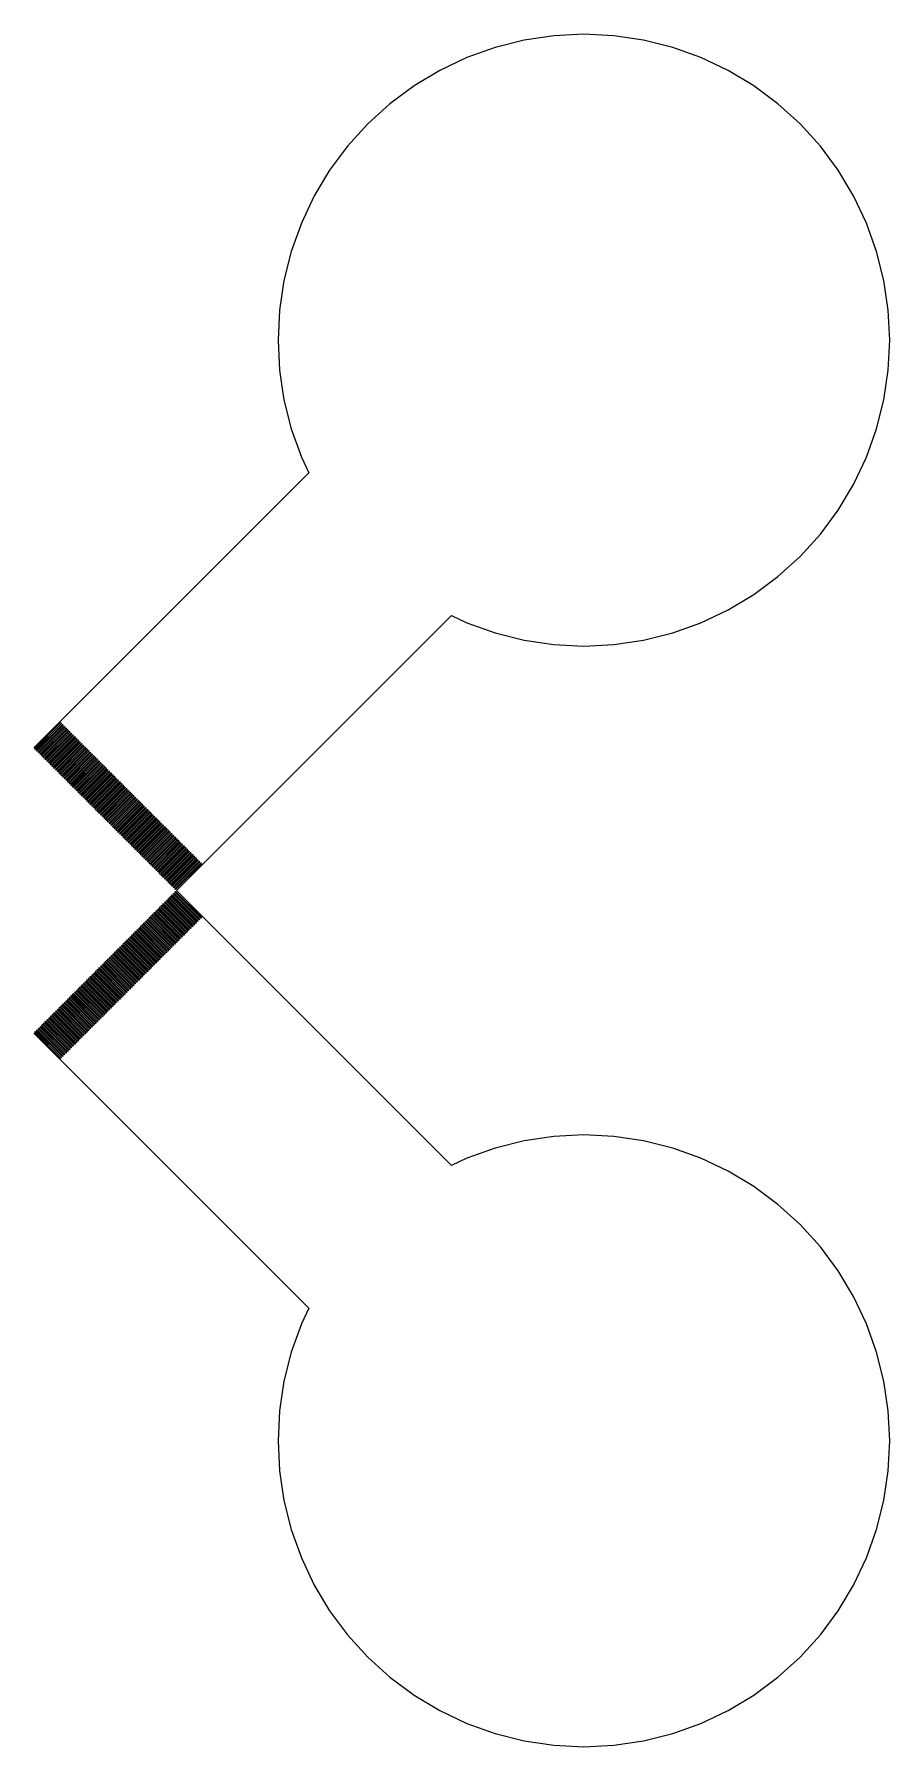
# Model space of a CAD drawing. Extents: x -73 to 181, y -8 to 80.
# Drawn here: x 9 to 16, y 2 to 16 of the extents above; entities that cross this region are included whole.
import ezdxf

# ---------------------------------------------------------------- set-up
doc = ezdxf.new("R2010")
doc.units = 0

msp = doc.modelspace()

# ---------------------------------------------------------------- linework, layer by layer
for p, q in [((13.2521, 15.9851), (13.0095, 15.9491)), ((13.4972, 15.9972), (13.2521, 15.9851)), ((13.7422, 15.9851), (13.4972, 15.9972)), ((13.9849, 15.9491), (13.7422, 15.9851)), ((12.7715, 15.8895), (12.5405, 15.8069)), ((13.0095, 15.9491), (12.7715, 15.8895)), ((14.2229, 15.8895), (13.9849, 15.9491)), ((14.4539, 15.8069), (14.2229, 15.8895)), ((12.3187, 15.702), (12.1083, 15.5759)), ((12.5405, 15.8069), (12.3187, 15.702)), ((14.6757, 15.702), (14.4539, 15.8069)), ((14.8861, 15.5759), (14.6757, 15.702)), ((12.1083, 15.5759), (11.9112, 15.4297)), ((15.0832, 15.4297), (14.8861, 15.5759)), ((11.9112, 15.4297), (11.7294, 15.265)), ((15.265, 15.265), (15.0832, 15.4297)), ((11.7294, 15.265), (11.5647, 15.0832)), ((15.4297, 15.0832), (15.265, 15.265)), ((11.5647, 15.0832), (11.4185, 14.8861)), ((15.5759, 14.8861), (15.4297, 15.0832)), ((11.4185, 14.8861), (11.2924, 14.6757)), ((15.702, 14.6757), (15.5759, 14.8861)), ((11.2924, 14.6757), (11.1875, 14.4539)), ((15.8069, 14.4539), (15.702, 14.6757)), ((11.1875, 14.4539), (11.1048, 14.2229)), ((15.8895, 14.2229), (15.8069, 14.4539)), ((11.1048, 14.2229), (11.0452, 13.9849)), ((15.9491, 13.9849), (15.8895, 14.2229)), ((11.0452, 13.9849), (11.0092, 13.7422)), ((15.9851, 13.7422), (15.9491, 13.9849)), ((11.0092, 13.7422), (10.9972, 13.4972)), ((15.9972, 13.4972), (15.9851, 13.7422)), ((10.9972, 13.4972), (11.0092, 13.2521)), ((15.9851, 13.2521), (15.9972, 13.4972)), ((11.0092, 13.2521), (11.0452, 13.0094)), ((15.9491, 13.0095), (15.9851, 13.2521)), ((11.0452, 13.0094), (11.1048, 12.7715)), ((15.8895, 12.7715), (15.9491, 13.0095)), ((11.1048, 12.7715), (11.1875, 12.5405)), ((15.8069, 12.5405), (15.8895, 12.7715)), ((11.1875, 12.5405), (11.2473, 12.414)), ((15.702, 12.3187), (15.8069, 12.5405)), ((11.2473, 12.414), (9, 10.1667)), ((15.5759, 12.1083), (15.702, 12.3187)), ((15.4297, 11.9112), (15.5759, 12.1083)), ((15.265, 11.7294), (15.4297, 11.9112)), ((15.0832, 11.5647), (15.265, 11.7294)), ((14.8861, 11.4185), (15.0832, 11.5647)), ((14.6757, 11.2924), (14.8861, 11.4185)), ((10.1667, 9), (12.414, 11.2473)), ((12.414, 11.2473), (12.5405, 11.1875)), ((14.4539, 11.1875), (14.6757, 11.2924)), ((12.5405, 11.1875), (12.7715, 11.1048)), ((12.7715, 11.1048), (13.0094, 11.0452)), ((13.9849, 11.0452), (14.2229, 11.1048)), ((14.2229, 11.1048), (14.4539, 11.1875)), ((13.0094, 11.0452), (13.2521, 11.0092)), ((13.2521, 11.0092), (13.4972, 10.9972)), ((13.4972, 10.9972), (13.7422, 11.0092)), ((13.7422, 11.0092), (13.9849, 11.0452)), ((9.00708, 10.1596), (9.21921, 10.3718)), ((9.22627, 10.3647), (9.01414, 10.1526)), ((9.02121, 10.1455), (9.23334, 10.3576)), ((9.21921, 10.3718), (9.22627, 10.3647)), ((9.23334, 10.3576), (9.24042, 10.3506)), ((9.24042, 10.3506), (9.02829, 10.1384)), ((9.03535, 10.1314), (9.24748, 10.3435)), ((9.25455, 10.3364), (9.04242, 10.1243)), ((9.0495, 10.1172), (9.26163, 10.3293)), ((9.26869, 10.3223), (9.05656, 10.1102)), ((9.06364, 10.1031), (9.27577, 10.3152)), ((9.28284, 10.3081), (9.07071, 10.096)), ((9.07777, 10.0889), (9.2899, 10.3011)), ((9.29698, 10.294), (9.08485, 10.0819)), ((9.09192, 10.0748), (9.30405, 10.2869)), ((9.31113, 10.2799), (9.099, 10.0677)), ((9.10606, 10.0607), (9.31819, 10.2728)), ((9.32527, 10.2657), (9.11314, 10.0536)), ((9.12021, 10.0465), (9.33234, 10.2586)), ((9.33942, 10.2516), (9.12729, 10.0394)), ((9.13435, 10.0324), (9.34648, 10.2445)), ((9.35355, 10.2374), (9.14142, 10.0253)), ((9.1485, 10.0182), (9.36063, 10.2303)), ((9.36769, 10.2233), (9.15556, 10.0112)), ((9.16264, 10.0041), (9.37477, 10.2162)), ((9.24748, 10.3435), (9.25455, 10.3364)), ((9.26163, 10.3293), (9.26869, 10.3223)), ((9.27577, 10.3152), (9.28284, 10.3081)), ((9.2899, 10.3011), (9.29698, 10.294)), ((9.30405, 10.2869), (9.31113, 10.2799)), ((9.31819, 10.2728), (9.32527, 10.2657)), ((9.33234, 10.2586), (9.33942, 10.2516)), ((9.34648, 10.2445), (9.35355, 10.2374)), ((9.36063, 10.2303), (9.36769, 10.2233)), ((9.37477, 10.2162), (9.38184, 10.2091)), ((9.01414, 10.1526), (9.00708, 10.1596)), ((9.02829, 10.1384), (9.02121, 10.1455)), ((9.04242, 10.1243), (9.03535, 10.1314)), ((9.05656, 10.1102), (9.0495, 10.1172)), ((9.07071, 10.096), (9.06364, 10.1031)), ((9.08485, 10.0819), (9.07777, 10.0889)), ((9.38184, 10.2091), (9.16971, 9.99701)), ((9.17677, 9.98994), (9.3889, 10.2021)), ((9.39598, 10.195), (9.18385, 9.98286)), ((9.19092, 9.9758), (9.40305, 10.1879)), ((9.41011, 10.1809), (9.19798, 9.96873)), ((9.20506, 9.96165), (9.41719, 10.1738)), ((9.42426, 10.1667), (9.21213, 9.95459)), ((9.21921, 9.94753), (9.43134, 10.1597)), ((9.4384, 10.1526), (9.22627, 9.94044)), ((9.23335, 9.93338), (9.44548, 10.1455)), ((9.45255, 10.1384), (9.24042, 9.9263)), ((9.2475, 9.91924), (9.45963, 10.1314)), ((9.46669, 10.1243), (9.25456, 9.91216)), ((9.26164, 9.90509), (9.47377, 10.1172)), ((9.48083, 10.1101), (9.26871, 9.89801)), ((9.27577, 9.89095), (9.4879, 10.1031)), ((9.49498, 10.096), (9.28285, 9.88387)), ((9.28992, 9.8768), (9.50204, 10.0889)), ((9.50911, 10.0819), (9.29698, 9.86974)), ((9.3889, 10.2021), (9.39598, 10.195)), ((9.40305, 10.1879), (9.41011, 10.1809)), ((9.41719, 10.1738), (9.42426, 10.1667)), ((9.43134, 10.1597), (9.4384, 10.1526)), ((9.44548, 10.1455), (9.45255, 10.1384)), ((9.45963, 10.1314), (9.46669, 10.1243)), ((9.47377, 10.1172), (9.48083, 10.1101)), ((9.4879, 10.1031), (9.49498, 10.096)), ((9.50204, 10.0889), (9.50911, 10.0819)), ((9.099, 10.0677), (9.09192, 10.0748)), ((9.11314, 10.0536), (9.10606, 10.0607)), ((9.12729, 10.0394), (9.12021, 10.0465)), ((9.14142, 10.0253), (9.13435, 10.0324)), ((9.15556, 10.0112), (9.1485, 10.0182)), ((9.16971, 9.99701), (9.16264, 10.0041)), ((9.18385, 9.98286), (9.17677, 9.98994)), ((9.19798, 9.96873), (9.19092, 9.9758)), ((9.21213, 9.95459), (9.20506, 9.96165)), ((9.22627, 9.94044), (9.21921, 9.94753)), ((9.30406, 9.86266), (9.51619, 10.0748)), ((9.52325, 10.0677), (9.31113, 9.85559)), ((9.31819, 9.84853), (9.53032, 10.0607)), ((9.5374, 10.0536), (9.32527, 9.84145)), ((9.33234, 9.83438), (9.54446, 10.0465)), ((9.55154, 10.0394), (9.33942, 9.8273)), ((9.34648, 9.82024), (9.55861, 10.0324)), ((9.56567, 10.0253), (9.35355, 9.81317)), ((9.36063, 9.80609), (9.57275, 10.0182)), ((9.57982, 10.0112), (9.36769, 9.79903)), ((9.37477, 9.79196), (9.5869, 10.0041)), ((9.59396, 9.99701), (9.38184, 9.78488)), ((9.38892, 9.77782), (9.60104, 9.98994)), ((9.60811, 9.98286), (9.39598, 9.77074)), ((9.40306, 9.76367), (9.61519, 9.9758)), ((9.62225, 9.96872), (9.41013, 9.75659)), ((9.41721, 9.74953), (9.62933, 9.96165)), ((9.6364, 9.95457), (9.42427, 9.74245)), ((9.43134, 9.73538), (9.64346, 9.94751)), ((9.65054, 9.94043), (9.43842, 9.7283)), ((9.51619, 10.0748), (9.52325, 10.0677)), ((9.53032, 10.0607), (9.5374, 10.0536)), ((9.54446, 10.0465), (9.55154, 10.0394)), ((9.55861, 10.0324), (9.56567, 10.0253)), ((9.57275, 10.0182), (9.57982, 10.0112)), ((9.5869, 10.0041), (9.59396, 9.99701)), ((9.60104, 9.98994), (9.60811, 9.98286)), ((9.61519, 9.9758), (9.62225, 9.96872)), ((9.62933, 9.96165), (9.6364, 9.95457)), ((9.64346, 9.94751), (9.65054, 9.94043)), ((9.24042, 9.9263), (9.23335, 9.93338)), ((9.25456, 9.91216), (9.2475, 9.91924)), ((9.26871, 9.89801), (9.26164, 9.90509)), ((9.28285, 9.88387), (9.27577, 9.89095)), ((9.29698, 9.86974), (9.28992, 9.8768)), ((9.31113, 9.85559), (9.30406, 9.86266)), ((9.32527, 9.84145), (9.31819, 9.84853)), ((9.33942, 9.8273), (9.33234, 9.83438)), ((9.35355, 9.81317), (9.34648, 9.82024)), ((9.36769, 9.79903), (9.36063, 9.80609)), ((9.44548, 9.72124), (9.65761, 9.93336)), ((9.66467, 9.9263), (9.45255, 9.71417)), ((9.45963, 9.70709), (9.67175, 9.91922)), ((9.67882, 9.91216), (9.46669, 9.70003)), ((9.47375, 9.69296), (9.68588, 9.90509)), ((9.69296, 9.89801), (9.48083, 9.68588)), ((9.4879, 9.67882), (9.70003, 9.89095)), ((9.70709, 9.88388), (9.49496, 9.67175)), ((9.50204, 9.66467), (9.71417, 9.8768)), ((9.72124, 9.86974), (9.50911, 9.65761)), ((9.51619, 9.65053), (9.72832, 9.86266)), ((9.73538, 9.85559), (9.52325, 9.64346)), ((9.53033, 9.63638), (9.74246, 9.84851)), ((9.74954, 9.84145), (9.53741, 9.62932)), ((9.54448, 9.62224), (9.75661, 9.83437)), ((9.76367, 9.8273), (9.55154, 9.61517)), ((9.55862, 9.60809), (9.77075, 9.82022)), ((9.77782, 9.81316), (9.56569, 9.60103)), ((9.57275, 9.59396), (9.78488, 9.80609)), ((9.79196, 9.79901), (9.57983, 9.58688)), ((9.65761, 9.93336), (9.66467, 9.9263)), ((9.67175, 9.91922), (9.67882, 9.91216)), ((9.68588, 9.90509), (9.69296, 9.89801)), ((9.70003, 9.89095), (9.70709, 9.88388)), ((9.71417, 9.8768), (9.72124, 9.86974)), ((9.72832, 9.86266), (9.73538, 9.85559)), ((9.74246, 9.84851), (9.74954, 9.84145)), ((9.75661, 9.83437), (9.76367, 9.8273)), ((9.77075, 9.82022), (9.77782, 9.81316)), ((9.78488, 9.80609), (9.79196, 9.79901)), ((9.38184, 9.78488), (9.37477, 9.79196)), ((9.39598, 9.77074), (9.38892, 9.77782)), ((9.41013, 9.75659), (9.40306, 9.76367)), ((9.42427, 9.74245), (9.41721, 9.74953)), ((9.43842, 9.7283), (9.43134, 9.73538)), ((9.45255, 9.71417), (9.44548, 9.72124)), ((9.46669, 9.70003), (9.45963, 9.70709)), ((9.48083, 9.68588), (9.47375, 9.69296)), ((9.49496, 9.67175), (9.4879, 9.67882)), ((9.50911, 9.65761), (9.50204, 9.66467)), ((9.58688, 9.57983), (9.79901, 9.79196)), ((9.80609, 9.78488), (9.59396, 9.57275)), ((9.60103, 9.56569), (9.81316, 9.77782)), ((9.82022, 9.77075), (9.60809, 9.55862)), ((9.61517, 9.55154), (9.8273, 9.76367)), ((9.83437, 9.75661), (9.62224, 9.54448)), ((9.62932, 9.53741), (9.84145, 9.74954)), ((9.84851, 9.74246), (9.63638, 9.53033)), ((9.64346, 9.52325), (9.85559, 9.73538)), ((9.86266, 9.72832), (9.65053, 9.51619)), ((9.65761, 9.50911), (9.86974, 9.72124)), ((9.8768, 9.71417), (9.66467, 9.50204)), ((9.67175, 9.49496), (9.88388, 9.70709)), ((9.89095, 9.70003), (9.67882, 9.4879)), ((9.68588, 9.48083), (9.89801, 9.69296)), ((9.90509, 9.68588), (9.69296, 9.47375)), ((9.70003, 9.46669), (9.91216, 9.67882)), ((9.91922, 9.67175), (9.70709, 9.45963)), ((9.71417, 9.45255), (9.9263, 9.66467)), ((9.93336, 9.65761), (9.72124, 9.44548)), ((9.79901, 9.79196), (9.80609, 9.78488)), ((9.81316, 9.77782), (9.82022, 9.77075)), ((9.8273, 9.76367), (9.83437, 9.75661)), ((9.84145, 9.74954), (9.84851, 9.74246)), ((9.85559, 9.73538), (9.86266, 9.72832)), ((9.86974, 9.72124), (9.8768, 9.71417)), ((9.88388, 9.70709), (9.89095, 9.70003)), ((9.89801, 9.69296), (9.90509, 9.68588)), ((9.91216, 9.67882), (9.91922, 9.67175)), ((9.9263, 9.66467), (9.93336, 9.65761)), ((9.52325, 9.64346), (9.51619, 9.65053)), ((9.53741, 9.62932), (9.53033, 9.63638)), ((9.55154, 9.61517), (9.54448, 9.62224)), ((9.56569, 9.60103), (9.55862, 9.60809)), ((9.57983, 9.58688), (9.57275, 9.59396)), ((9.59396, 9.57275), (9.58688, 9.57983)), ((9.60809, 9.55862), (9.60103, 9.56569)), ((9.62224, 9.54448), (9.61517, 9.55154)), ((9.63638, 9.53033), (9.62932, 9.53741)), ((9.65053, 9.51619), (9.64346, 9.52325)), ((9.7283, 9.43842), (9.94043, 9.65054)), ((9.94751, 9.64346), (9.73538, 9.43134)), ((9.74245, 9.42427), (9.95457, 9.6364)), ((9.96165, 9.62933), (9.74953, 9.41721)), ((9.75659, 9.41013), (9.96872, 9.62225)), ((9.9758, 9.61519), (9.76367, 9.40306)), ((9.77074, 9.39598), (9.98286, 9.60811)), ((9.98994, 9.60104), (9.77782, 9.38892)), ((9.78488, 9.38184), (9.99701, 9.59396)), ((10.0041, 9.5869), (9.79196, 9.37477)), ((9.79903, 9.36769), (10.0112, 9.57982)), ((10.0182, 9.57275), (9.80609, 9.36063)), ((9.81317, 9.35355), (10.0253, 9.56567)), ((10.0324, 9.55861), (9.82024, 9.34648)), ((9.8273, 9.33942), (10.0394, 9.55154)), ((10.0465, 9.54446), (9.83438, 9.33234)), ((9.84145, 9.32527), (10.0536, 9.5374)), ((10.0607, 9.53032), (9.84853, 9.31819)), ((9.85559, 9.31113), (10.0677, 9.52325)), ((10.0748, 9.51619), (9.86266, 9.30406)), ((9.94043, 9.65054), (9.94751, 9.64346)), ((9.95457, 9.6364), (9.96165, 9.62933)), ((9.96872, 9.62225), (9.9758, 9.61519)), ((9.98286, 9.60811), (9.98994, 9.60104)), ((9.99701, 9.59396), (10.0041, 9.5869)), ((10.0112, 9.57982), (10.0182, 9.57275)), ((10.0253, 9.56567), (10.0324, 9.55861)), ((10.0394, 9.55154), (10.0465, 9.54446)), ((10.0536, 9.5374), (10.0607, 9.53032)), ((10.0677, 9.52325), (10.0748, 9.51619)), ((9.66467, 9.50204), (9.65761, 9.50911)), ((9.67882, 9.4879), (9.67175, 9.49496)), ((9.69296, 9.47375), (9.68588, 9.48083)), ((9.70709, 9.45963), (9.70003, 9.46669)), ((9.72124, 9.44548), (9.71417, 9.45255)), ((9.73538, 9.43134), (9.7283, 9.43842)), ((9.74953, 9.41721), (9.74245, 9.42427)), ((9.76367, 9.40306), (9.75659, 9.41013)), ((9.77782, 9.38892), (9.77074, 9.39598)), ((9.79196, 9.37477), (9.78488, 9.38184)), ((9.86974, 9.29698), (10.0819, 9.50911)), ((10.0889, 9.50204), (9.8768, 9.28992)), ((9.88387, 9.28285), (10.096, 9.49498)), ((10.1031, 9.4879), (9.89095, 9.27577)), ((9.89801, 9.26871), (10.1101, 9.48083)), ((10.1172, 9.47377), (9.90509, 9.26164)), ((9.91216, 9.25456), (10.1243, 9.46669)), ((10.1314, 9.45963), (9.91924, 9.2475)), ((9.9263, 9.24042), (10.1384, 9.45255)), ((10.1455, 9.44548), (9.93338, 9.23335)), ((9.94044, 9.22627), (10.1526, 9.4384)), ((10.1597, 9.43134), (9.94753, 9.21921)), ((9.95459, 9.21213), (10.1667, 9.42426)), ((10.1738, 9.41719), (9.96165, 9.20506)), ((9.96873, 9.19798), (10.1809, 9.41011)), ((10.1879, 9.40305), (9.9758, 9.19092)), ((9.98286, 9.18385), (10.195, 9.39598)), ((10.2021, 9.3889), (9.98994, 9.17677)), ((9.99701, 9.16971), (10.2091, 9.38184)), ((10.0819, 9.50911), (10.0889, 9.50204)), ((10.096, 9.49498), (10.1031, 9.4879)), ((10.1101, 9.48083), (10.1172, 9.47377)), ((10.1243, 9.46669), (10.1314, 9.45963)), ((10.1384, 9.45255), (10.1455, 9.44548)), ((10.1526, 9.4384), (10.1597, 9.43134)), ((10.1667, 9.42426), (10.1738, 9.41719)), ((10.1809, 9.41011), (10.1879, 9.40305)), ((10.195, 9.39598), (10.2021, 9.3889)), ((10.2091, 9.38184), (10.2162, 9.37477)), ((9.80609, 9.36063), (9.79903, 9.36769)), ((9.82024, 9.34648), (9.81317, 9.35355)), ((9.83438, 9.33234), (9.8273, 9.33942)), ((9.84853, 9.31819), (9.84145, 9.32527)), ((9.86266, 9.30406), (9.85559, 9.31113)), ((9.8768, 9.28992), (9.86974, 9.29698)), ((9.89095, 9.27577), (9.88387, 9.28285)), ((9.90509, 9.26164), (9.89801, 9.26871)), ((9.91924, 9.2475), (9.91216, 9.25456)), ((9.93338, 9.23335), (9.9263, 9.24042)), ((10.2162, 9.37477), (10.0041, 9.16264)), ((10.0112, 9.15556), (10.2233, 9.36769)), ((10.2303, 9.36063), (10.0182, 9.1485)), ((10.0253, 9.14142), (10.2374, 9.35355)), ((10.2445, 9.34648), (10.0324, 9.13435)), ((10.0394, 9.12729), (10.2516, 9.33942)), ((10.2586, 9.33234), (10.0465, 9.12021)), ((10.0536, 9.11314), (10.2657, 9.32527)), ((10.2728, 9.31819), (10.0607, 9.10606)), ((10.0677, 9.099), (10.2799, 9.31113)), ((10.2869, 9.30405), (10.0748, 9.09192)), ((10.0819, 9.08485), (10.294, 9.29698)), ((10.3011, 9.2899), (10.0889, 9.07777)), ((10.096, 9.07071), (10.3081, 9.28284)), ((10.3152, 9.27577), (10.1031, 9.06364)), ((10.1102, 9.05656), (10.3223, 9.26869)), ((10.3293, 9.26163), (10.1172, 9.0495)), ((10.1243, 9.04242), (10.3364, 9.25455)), ((10.3435, 9.24748), (10.1314, 9.03535)), ((10.1384, 9.02829), (10.3506, 9.24042)), ((10.2233, 9.36769), (10.2303, 9.36063)), ((10.2374, 9.35355), (10.2445, 9.34648)), ((10.2516, 9.33942), (10.2586, 9.33234)), ((10.2657, 9.32527), (10.2728, 9.31819)), ((10.2799, 9.31113), (10.2869, 9.30405)), ((10.294, 9.29698), (10.3011, 9.2899)), ((10.3081, 9.28284), (10.3152, 9.27577)), ((10.3223, 9.26869), (10.3293, 9.26163)), ((10.3364, 9.25455), (10.3435, 9.24748)), ((10.3506, 9.24042), (10.3576, 9.23334)), ((9.94753, 9.21921), (9.94044, 9.22627)), ((9.96165, 9.20506), (9.95459, 9.21213)), ((9.9758, 9.19092), (9.96873, 9.19798)), ((9.98994, 9.17677), (9.98286, 9.18385)), ((10.0041, 9.16264), (9.99701, 9.16971)), ((10.0182, 9.1485), (10.0112, 9.15556)), ((10.0324, 9.13435), (10.0253, 9.14142)), ((10.0465, 9.12021), (10.0394, 9.12729)), ((10.0607, 9.10606), (10.0536, 9.11314)), ((10.0748, 9.09192), (10.0677, 9.099)), ((10.3576, 9.23334), (10.1455, 9.02121)), ((10.1526, 9.01414), (10.3647, 9.22627)), ((10.3718, 9.21921), (10.1596, 9.00708)), ((10.3647, 9.22627), (10.3718, 9.21921)), ((10.0889, 9.07777), (10.0819, 9.08485)), ((10.1031, 9.06364), (10.096, 9.07071)), ((10.1172, 9.0495), (10.1102, 9.05656)), ((10.1314, 9.03535), (10.1243, 9.04242)), ((10.1243, 8.95757), (10.1314, 8.96463)), ((10.3364, 8.74544), (10.1243, 8.95757)), ((10.1314, 8.96463), (10.3435, 8.75252)), ((10.1455, 9.02121), (10.1384, 9.02829)), ((10.1384, 8.97169), (10.1455, 8.97878)), ((10.3506, 8.75958), (10.1384, 8.97169)), ((10.1455, 8.97878), (10.3576, 8.76666)), ((10.1596, 9.00708), (10.1526, 9.01414)), ((10.1526, 8.98584), (10.1596, 8.99292)), ((10.3647, 8.77373), (10.1526, 8.98584)), ((10.1596, 8.99292), (10.3718, 8.78079)), ((12.414, 6.7527), (10.1667, 9)), ((9.98286, 8.81613), (9.98994, 8.82321)), ((9.98994, 8.82321), (10.2021, 8.6111)), ((9.99701, 8.83028), (10.0041, 8.83736)), ((10.2091, 8.61816), (9.99701, 8.83028)), ((10.0041, 8.83736), (10.2162, 8.62523)), ((10.0112, 8.84442), (10.0182, 8.8515)), ((10.2233, 8.63231), (10.0112, 8.84442)), ((10.0182, 8.8515), (10.2303, 8.63937)), ((10.0253, 8.85857), (10.0324, 8.86565)), ((10.2374, 8.64645), (10.0253, 8.85857)), ((10.0324, 8.86565), (10.2445, 8.65352)), ((10.0394, 8.87271), (10.0465, 8.87979)), ((10.2516, 8.66058), (10.0394, 8.87271)), ((10.0465, 8.87979), (10.2586, 8.66766)), ((10.0536, 8.88686), (10.0606, 8.89392)), ((10.2657, 8.67473), (10.0536, 8.88686)), ((10.0606, 8.89392), (10.2728, 8.68179)), ((10.0677, 8.901), (10.0748, 8.90807)), ((10.2798, 8.68887), (10.0677, 8.901)), ((10.0748, 8.90807), (10.2869, 8.69594)), ((10.0818, 8.91513), (10.0889, 8.92221)), ((10.294, 8.703), (10.0818, 8.91513)), ((10.0889, 8.92221), (10.3011, 8.71008)), ((10.096, 8.92928), (10.1031, 8.93634)), ((10.3081, 8.71715), (10.096, 8.92928)), ((10.1031, 8.93634), (10.3152, 8.72423)), ((10.1101, 8.94342), (10.1172, 8.95049)), ((10.3223, 8.73129), (10.1101, 8.94342)), ((10.1172, 8.95049), (10.3293, 8.73837)), ((9.84145, 8.67471), (9.84851, 8.68179)), ((9.84851, 8.68179), (10.0606, 8.46967)), ((9.85559, 8.68886), (9.86266, 8.69594)), ((10.0677, 8.47675), (9.85559, 8.68886)), ((9.86266, 8.69594), (10.0748, 8.48381)), ((9.86974, 8.703), (9.8768, 8.71008)), ((10.0819, 8.49089), (9.86974, 8.703)), ((9.8768, 8.71008), (10.0889, 8.49796)), ((9.88387, 8.71715), (9.89095, 8.72423)), ((10.096, 8.50502), (9.88387, 8.71715)), ((9.89095, 8.72423), (10.1031, 8.5121)), ((9.89801, 8.73129), (9.90508, 8.73836)), ((10.1101, 8.51917), (9.89801, 8.73129)), ((9.90508, 8.73836), (10.1172, 8.52623)), ((9.91216, 8.74544), (9.91922, 8.7525)), ((10.1243, 8.53331), (9.91216, 8.74544)), ((9.91922, 8.7525), (10.1313, 8.54037)), ((9.92628, 8.75957), (9.93336, 8.76665)), ((10.1384, 8.54744), (9.92628, 8.75957)), ((9.93336, 8.76665), (10.1455, 8.55452)), ((9.94043, 8.77371), (9.94751, 8.78079)), ((10.1526, 8.56158), (9.94043, 8.77371)), ((9.94751, 8.78079), (10.1596, 8.56866)), ((9.95457, 8.78786), (9.96165, 8.79492)), ((10.1667, 8.57573), (9.95457, 8.78786)), ((9.96165, 8.79492), (10.1738, 8.58281)), ((9.96872, 8.802), (9.9758, 8.80907)), ((10.1808, 8.58987), (9.96872, 8.802)), ((9.9758, 8.80907), (10.1879, 8.59695)), ((10.195, 8.60402), (9.98286, 8.81613)), ((10.2728, 8.68179), (10.2657, 8.67473)), ((10.2869, 8.69594), (10.2798, 8.68887)), ((10.3011, 8.71008), (10.294, 8.703)), ((10.3152, 8.72423), (10.3081, 8.71715)), ((10.3293, 8.73837), (10.3223, 8.73129)), ((10.3435, 8.75252), (10.3364, 8.74544)), ((10.3576, 8.76666), (10.3506, 8.75958)), ((10.3718, 8.78079), (10.3647, 8.77373)), ((9.70003, 8.53329), (9.70709, 8.54036)), ((9.70709, 8.54036), (9.91922, 8.32825)), ((9.71417, 8.54744), (9.72124, 8.5545)), ((9.9263, 8.33533), (9.71417, 8.54744)), ((9.72124, 8.5545), (9.93336, 8.34239)), ((9.7283, 8.56158), (9.73538, 8.56865)), ((9.94043, 8.34946), (9.7283, 8.56158)), ((9.73538, 8.56865), (9.94751, 8.35654)), ((9.74245, 8.57573), (9.74951, 8.58279)), ((9.95457, 8.3636), (9.74245, 8.57573)), ((9.74951, 8.58279), (9.96164, 8.37067)), ((9.75659, 8.58987), (9.76366, 8.59694)), ((9.96872, 8.37775), (9.75659, 8.58987)), ((9.76366, 8.59694), (9.97578, 8.38481)), ((9.77074, 8.60402), (9.7778, 8.61108)), ((9.98286, 8.39189), (9.77074, 8.60402)), ((9.7778, 8.61108), (9.98993, 8.39896)), ((9.78487, 8.61815), (9.79195, 8.62523)), ((9.99699, 8.40602), (9.78487, 8.61815)), ((9.79195, 8.62523), (10.0041, 8.4131)), ((9.79901, 8.63229), (9.80608, 8.63936)), ((10.0111, 8.42017), (9.79901, 8.63229)), ((9.80608, 8.63936), (10.0182, 8.42723)), ((9.81316, 8.64644), (9.82022, 8.6535)), ((10.0253, 8.43431), (9.81316, 8.64644)), ((9.82022, 8.6535), (10.0323, 8.44138)), ((9.8273, 8.66057), (9.83437, 8.66765)), ((10.0394, 8.44846), (9.8273, 8.66057)), ((9.83437, 8.66765), (10.0465, 8.45552)), ((10.0536, 8.4626), (9.84145, 8.67471)), ((10.1313, 8.54037), (10.1243, 8.53331)), ((10.1455, 8.55452), (10.1384, 8.54744)), ((10.1596, 8.56866), (10.1526, 8.56158)), ((10.1738, 8.58281), (10.1667, 8.57573)), ((10.1879, 8.59695), (10.1808, 8.58987)), ((10.2021, 8.6111), (10.195, 8.60402)), ((10.2162, 8.62523), (10.2091, 8.61816)), ((10.2303, 8.63937), (10.2233, 8.63231)), ((10.2445, 8.65352), (10.2374, 8.64645)), ((10.2586, 8.66766), (10.2516, 8.66058)), ((9.55861, 8.39189), (9.56567, 8.39896)), ((9.56567, 8.39896), (9.7778, 8.18683)), ((9.57275, 8.40602), (9.57982, 8.4131)), ((9.78488, 8.19391), (9.57275, 8.40602)), ((9.57982, 8.4131), (9.79195, 8.20097)), ((9.58688, 8.42017), (9.59396, 8.42723)), ((9.79901, 8.20804), (9.58688, 8.42017)), ((9.59396, 8.42723), (9.80609, 8.21512)), ((9.60103, 8.43431), (9.60809, 8.44138)), ((9.81316, 8.22218), (9.60103, 8.43431)), ((9.60809, 8.44138), (9.82022, 8.22925)), ((9.61517, 8.44846), (9.62224, 8.45552)), ((9.8273, 8.23633), (9.61517, 8.44846)), ((9.62224, 8.45552), (9.83437, 8.24339)), ((9.6293, 8.46259), (9.63638, 8.46967)), ((9.84143, 8.25046), (9.6293, 8.46259)), ((9.63638, 8.46967), (9.84851, 8.25754)), ((9.64345, 8.47673), (9.65051, 8.4838)), ((9.85558, 8.2646), (9.64345, 8.47673)), ((9.65051, 8.4838), (9.86264, 8.27167)), ((9.65759, 8.49088), (9.66466, 8.49794)), ((9.86972, 8.27875), (9.65759, 8.49088)), ((9.66466, 8.49794), (9.87679, 8.28581)), ((9.67174, 8.50502), (9.6788, 8.51208)), ((9.88387, 8.29289), (9.67174, 8.50502)), ((9.6788, 8.51208), (9.89093, 8.29996)), ((9.68588, 8.51915), (9.69295, 8.52623)), ((9.89801, 8.30704), (9.68588, 8.51915)), ((9.69295, 8.52623), (9.90508, 8.3141)), ((9.91216, 8.32118), (9.70003, 8.53329)), ((9.98993, 8.39896), (9.98286, 8.39189)), ((10.0041, 8.4131), (9.99699, 8.40602)), ((10.0182, 8.42723), (10.0111, 8.42017)), ((10.0323, 8.44138), (10.0253, 8.43431)), ((10.0465, 8.45552), (10.0394, 8.44846)), ((10.0606, 8.46967), (10.0536, 8.4626)), ((10.0748, 8.48381), (10.0677, 8.47675)), ((10.0889, 8.49796), (10.0819, 8.49089)), ((10.1031, 8.5121), (10.096, 8.50502)), ((10.1172, 8.52623), (10.1101, 8.51917)), ((9.41719, 8.25047), (9.42426, 8.25754)), ((9.42426, 8.25754), (9.63638, 8.04541)), ((9.43134, 8.2646), (9.4384, 8.27168)), ((9.64346, 8.05249), (9.43134, 8.2646)), ((9.4384, 8.27168), (9.65053, 8.05956)), ((9.44548, 8.27875), (9.45255, 8.28581)), ((9.65761, 8.06664), (9.44548, 8.27875)), ((9.45255, 8.28581), (9.66467, 8.0737)), ((9.45963, 8.29289), (9.46669, 8.29996)), ((9.67175, 8.08078), (9.45963, 8.29289)), ((9.46669, 8.29996), (9.67882, 8.08784)), ((9.47375, 8.30704), (9.48083, 8.3141)), ((9.68588, 8.09491), (9.47375, 8.30704)), ((9.48083, 8.3141), (9.69296, 8.10199)), ((9.4879, 8.32118), (9.49496, 8.32825)), ((9.70003, 8.10905), (9.4879, 8.32118)), ((9.49496, 8.32825), (9.70709, 8.11612)), ((9.50204, 8.33533), (9.50911, 8.34239)), ((9.71417, 8.1232), (9.50204, 8.33533)), ((9.50911, 8.34239), (9.72124, 8.13026)), ((9.51619, 8.34947), (9.52325, 8.35654)), ((9.72832, 8.13734), (9.51619, 8.34947)), ((9.52325, 8.35654), (9.73538, 8.14441)), ((9.53032, 8.3636), (9.5374, 8.37068)), ((9.74245, 8.15147), (9.53032, 8.3636)), ((9.5374, 8.37068), (9.74953, 8.15855)), ((9.54446, 8.37775), (9.55153, 8.38481)), ((9.75659, 8.16562), (9.54446, 8.37775)), ((9.55153, 8.38481), (9.76366, 8.17268)), ((9.77074, 8.17976), (9.55861, 8.39189)), ((9.84851, 8.25754), (9.84143, 8.25046)), ((9.86264, 8.27167), (9.85558, 8.2646)), ((9.87679, 8.28581), (9.86972, 8.27875)), ((9.89093, 8.29996), (9.88387, 8.29289)), ((9.90508, 8.3141), (9.89801, 8.30704)), ((9.91922, 8.32825), (9.91216, 8.32118)), ((9.93336, 8.34239), (9.9263, 8.33533)), ((9.94751, 8.35654), (9.94043, 8.34946)), ((9.96164, 8.37067), (9.95457, 8.3636)), ((9.97578, 8.38481), (9.96872, 8.37775)), ((9.2899, 8.12318), (9.29698, 8.13025)), ((9.50203, 7.91106), (9.2899, 8.12318)), ((9.29698, 8.13025), (9.50911, 7.91814)), ((9.30405, 8.13733), (9.31113, 8.14439)), ((9.51617, 7.9252), (9.30405, 8.13733)), ((9.31113, 8.14439), (9.52325, 7.93228)), ((9.31819, 8.15147), (9.32527, 8.15854)), ((9.53032, 7.93935), (9.31819, 8.15147)), ((9.32527, 8.15854), (9.5374, 7.94643)), ((9.33234, 8.16562), (9.33942, 8.17268)), ((9.54446, 7.95349), (9.33234, 8.16562)), ((9.33942, 8.17268), (9.55154, 7.96057)), ((9.34648, 8.17976), (9.35355, 8.18683)), ((9.55861, 7.96764), (9.34648, 8.17976)), ((9.35355, 8.18683), (9.56567, 7.9747)), ((9.36063, 8.19391), (9.36769, 8.20097)), ((9.57275, 7.98178), (9.36063, 8.19391)), ((9.36769, 8.20097), (9.57982, 7.98885)), ((9.37476, 8.20804), (9.38184, 8.21512)), ((9.58688, 7.99591), (9.37476, 8.20804)), ((9.38184, 8.21512), (9.59396, 8.00299)), ((9.3889, 8.22218), (9.39597, 8.22925)), ((9.60103, 8.01006), (9.3889, 8.22218)), ((9.39597, 8.22925), (9.60809, 8.01712)), ((9.40305, 8.23633), (9.41011, 8.24339)), ((9.61517, 8.0242), (9.40305, 8.23633)), ((9.41011, 8.24339), (9.62224, 8.03127)), ((9.62932, 8.03835), (9.41719, 8.25047)), ((9.72124, 8.13026), (9.71417, 8.1232)), ((9.73538, 8.14441), (9.72832, 8.13734)), ((9.74953, 8.15855), (9.74245, 8.15147)), ((9.76366, 8.17268), (9.75659, 8.16562)), ((9.7778, 8.18683), (9.77074, 8.17976)), ((9.79195, 8.20097), (9.78488, 8.19391)), ((9.80609, 8.21512), (9.79901, 8.20804)), ((9.82022, 8.22925), (9.81316, 8.22218)), ((9.83437, 8.24339), (9.8273, 8.23633)), ((9.14848, 7.98177), (9.15556, 7.98883)), ((9.36061, 7.76964), (9.14848, 7.98177)), ((9.15556, 7.98883), (9.36769, 7.77672)), ((9.16263, 7.99591), (9.16971, 8.00298)), ((9.37476, 7.78378), (9.16263, 7.99591)), ((9.16971, 8.00298), (9.38184, 7.79086)), ((9.17677, 8.01004), (9.18385, 8.01712)), ((9.3889, 7.79793), (9.17677, 8.01004)), ((9.18385, 8.01712), (9.39598, 7.80501)), ((9.19092, 8.02419), (9.19798, 8.03127)), ((9.40305, 7.81207), (9.19092, 8.02419)), ((9.19798, 8.03127), (9.41011, 7.81914)), ((9.20506, 8.03833), (9.21213, 8.04541)), ((9.41719, 7.82622), (9.20506, 8.03833)), ((9.21213, 8.04541), (9.42426, 7.83328)), ((9.21919, 8.05247), (9.22627, 8.05956)), ((9.43132, 7.84035), (9.21919, 8.05247)), ((9.22627, 8.05956), (9.4384, 7.84743)), ((9.23334, 8.06662), (9.24042, 8.0737)), ((9.44547, 7.85449), (9.23334, 8.06662)), ((9.24042, 8.0737), (9.45255, 7.86157)), ((9.24748, 8.08076), (9.25455, 8.08783)), ((9.45961, 7.86864), (9.24748, 8.08076)), ((9.25455, 8.08783), (9.46667, 7.8757)), ((9.26163, 8.09491), (9.26869, 8.10197)), ((9.47375, 7.88278), (9.26163, 8.09491)), ((9.26869, 8.10197), (9.48082, 7.88985)), ((9.27576, 8.10904), (9.28284, 8.11612)), ((9.48788, 7.89691), (9.27576, 8.10904)), ((9.28284, 8.11612), (9.49496, 7.90399)), ((9.57982, 7.98885), (9.57275, 7.98178)), ((9.59396, 8.00299), (9.58688, 7.99591)), ((9.60809, 8.01712), (9.60103, 8.01006)), ((9.62224, 8.03127), (9.61517, 8.0242)), ((9.63638, 8.04541), (9.62932, 8.03835)), ((9.65053, 8.05956), (9.64346, 8.05249)), ((9.66467, 8.0737), (9.65761, 8.06664)), ((9.67882, 8.08784), (9.67175, 8.08078)), ((9.69296, 8.10199), (9.68588, 8.09491)), ((9.70709, 8.11612), (9.70003, 8.10905)), ((9.00706, 7.84035), (9.01414, 7.84741)), ((9.21919, 7.62822), (9.00706, 7.84035)), ((9.01414, 7.84741), (9.22627, 7.6353)), ((9.02121, 7.85448), (9.02829, 7.86156)), ((9.23334, 7.64236), (9.02121, 7.85448)), ((9.02829, 7.86156), (9.24042, 7.64944)), ((9.03535, 7.86862), (9.04242, 7.8757)), ((9.24748, 7.65651), (9.03535, 7.86862)), ((9.04242, 7.8757), (9.25455, 7.66357)), ((9.0495, 7.88277), (9.05656, 7.88985)), ((9.26163, 7.67065), (9.0495, 7.88277)), ((9.05656, 7.88985), (9.26869, 7.67772)), ((9.06364, 7.89691), (9.07071, 7.90399)), ((9.27577, 7.6848), (9.06364, 7.89691)), ((9.07071, 7.90399), (9.28284, 7.69186)), ((9.07777, 7.91106), (9.08485, 7.91814)), ((9.2899, 7.69893), (9.07777, 7.91106)), ((9.08485, 7.91814), (9.29698, 7.70601)), ((9.09192, 7.9252), (9.09898, 7.93227)), ((9.30405, 7.71307), (9.09192, 7.9252)), ((9.09898, 7.93227), (9.31111, 7.72014)), ((9.10606, 7.93935), (9.11313, 7.94641)), ((9.31819, 7.72722), (9.10606, 7.93935)), ((9.11313, 7.94641), (9.32526, 7.73428)), ((9.12019, 7.95348), (9.12727, 7.96056)), ((9.33232, 7.74135), (9.12019, 7.95348)), ((9.12727, 7.96056), (9.3394, 7.74843)), ((9.13434, 7.96762), (9.14142, 7.97469)), ((9.34647, 7.75549), (9.13434, 7.96762)), ((9.14142, 7.97469), (9.35355, 7.76257)), ((9.4384, 7.84743), (9.43132, 7.84035)), ((9.45255, 7.86157), (9.44547, 7.85449)), ((9.46667, 7.8757), (9.45961, 7.86864)), ((9.48082, 7.88985), (9.47375, 7.88278)), ((9.49496, 7.90399), (9.48788, 7.89691)), ((9.50911, 7.91814), (9.50203, 7.91106)), ((9.52325, 7.93228), (9.51617, 7.9252)), ((9.5374, 7.94643), (9.53032, 7.93935)), ((9.55154, 7.96057), (9.54446, 7.95349)), ((9.56567, 7.9747), (9.55861, 7.96764)), ((9, 7.83327), (11.2473, 5.58597)), ((9.29698, 7.70601), (9.2899, 7.69893)), ((9.31111, 7.72014), (9.30405, 7.71307)), ((9.32526, 7.73428), (9.31819, 7.72722)), ((9.3394, 7.74843), (9.33232, 7.74135)), ((9.35355, 7.76257), (9.34647, 7.75549)), ((9.36769, 7.77672), (9.36061, 7.76964)), ((9.38184, 7.79086), (9.37476, 7.78378)), ((9.39598, 7.80501), (9.3889, 7.79793)), ((9.41011, 7.81914), (9.40305, 7.81207)), ((9.42426, 7.83328), (9.41719, 7.82622)), ((9.22627, 7.6353), (9.21919, 7.62822)), ((9.24042, 7.64944), (9.23334, 7.64236)), ((9.25455, 7.66357), (9.24748, 7.65651)), ((9.26869, 7.67772), (9.26163, 7.67065)), ((9.28284, 7.69186), (9.27577, 7.6848)), ((13.4972, 7.00281), (13.2521, 6.99077)), ((13.7422, 6.99078), (13.4972, 7.00281)), ((12.7715, 6.89516), (12.5405, 6.8125)), ((13.0094, 6.95477), (12.7715, 6.89516)), ((13.2521, 6.99077), (13.0094, 6.95477)), ((13.9849, 6.95476), (13.7422, 6.99078)), ((14.2229, 6.89516), (13.9849, 6.95476)), ((14.4539, 6.8125), (14.2229, 6.89516)), ((12.5405, 6.8125), (12.414, 6.7527)), ((14.6757, 6.70761), (14.4539, 6.8125)), ((14.8861, 6.58148), (14.6757, 6.70761)), ((15.0832, 6.43535), (14.8861, 6.58148)), ((15.265, 6.27058), (15.0832, 6.43535)), ((15.4297, 6.08879), (15.265, 6.27058)), ((15.5759, 5.89172), (15.4297, 6.08879)), ((15.702, 5.6813), (15.5759, 5.89172)), ((15.8069, 5.45952), (15.702, 5.6813)), ((11.1875, 5.45952), (11.1048, 5.22853)), ((11.2473, 5.58597), (11.1875, 5.45952)), ((15.8895, 5.22852), (15.8069, 5.45952)), ((11.1048, 5.22853), (11.0452, 4.99055)), ((15.9491, 4.99052), (15.8895, 5.22852)), ((11.0452, 4.99055), (11.0092, 4.74788)), ((15.9851, 4.74786), (15.9491, 4.99052)), ((11.0092, 4.74788), (10.9972, 4.50282)), ((15.9972, 4.50281), (15.9851, 4.74786)), ((10.9972, 4.50282), (11.0092, 4.25778)), ((15.9851, 4.25777), (15.9972, 4.50281)), ((11.0092, 4.25778), (11.0452, 4.01509)), ((15.9491, 4.01509), (15.9851, 4.25777)), ((11.0452, 4.01509), (11.1048, 3.7771)), ((15.8895, 3.77708), (15.9491, 4.01509)), ((11.1048, 3.7771), (11.1875, 3.5461)), ((15.8069, 3.54608), (15.8895, 3.77708)), ((11.1875, 3.5461), (11.2924, 3.32431)), ((15.702, 3.3243), (15.8069, 3.54608)), ((11.2924, 3.32431), (11.4185, 3.11388)), ((15.5759, 3.11388), (15.702, 3.3243)), ((11.4185, 3.11388), (11.5647, 2.91682)), ((15.4297, 2.91681), (15.5759, 3.11388)), ((11.5647, 2.91682), (11.7294, 2.73503)), ((15.265, 2.73503), (15.4297, 2.91681)), ((11.7294, 2.73503), (11.9112, 2.57027)), ((15.0832, 2.57027), (15.265, 2.73503)), ((11.9112, 2.57027), (12.1083, 2.42413)), ((14.8861, 2.42413), (15.0832, 2.57027)), ((12.1083, 2.42413), (12.3187, 2.29799)), ((14.6757, 2.29799), (14.8861, 2.42413)), ((12.3187, 2.29799), (12.5405, 2.19312)), ((14.4539, 2.19312), (14.6757, 2.29799)), ((12.5405, 2.19312), (12.7715, 2.11046)), ((12.7715, 2.11046), (13.0095, 2.05084)), ((13.9849, 2.05084), (14.2229, 2.11046)), ((14.2229, 2.11046), (14.4539, 2.19312)), ((13.0095, 2.05084), (13.2521, 2.01485)), ((13.2521, 2.01485), (13.4972, 2.00281)), ((13.4972, 2.00281), (13.7422, 2.01485)), ((13.7422, 2.01485), (13.9849, 2.05084))]:
    msp.add_line(p, q)

doc.saveas('drawing.dxf')
